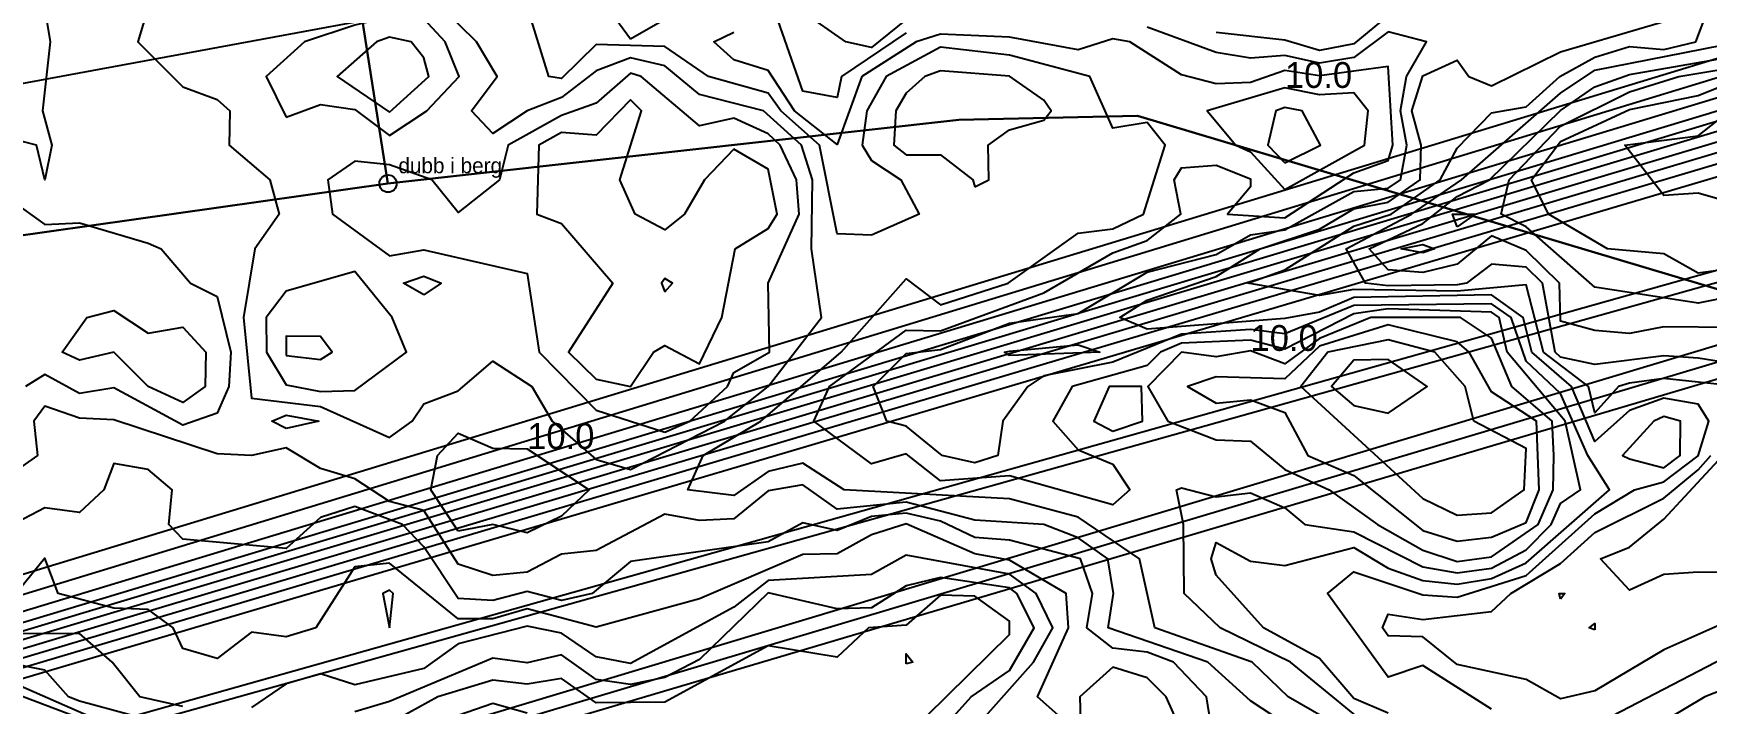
# Model space of a CAD drawing. Header units: metres. Extents: x 304729 to 308942, y 6403920 to 6405836.
# Drawn here: x 305451.3 to 305548.5, y 6404375.6 to 6404414.5 of the extents above; entities that cross this region are included whole.
import ezdxf

# ---------------------------------------------------------------- set-up
doc = ezdxf.new("R2010")
doc.units = ezdxf.units.M
for name, color, linetype in [('GRANSPUNKTER', 1, 'Continuous'), ('HOJDKURVOR_GRUND', 4, 'Continuous'), ('HOJDKURVOR_STOD', 6, 'Continuous'), ('HOJDKURVOR_TEXT', 2, 'Continuous'), ('TOMTER_1945', 1, 'Continuous')]:
    doc.layers.add(name, color=color, linetype=linetype)

msp = doc.modelspace()

# ---------------------------------------------------------------- linework, layer by layer
at = {"layer": 'GRANSPUNKTER'}
msp.add_circle((305471.92, 6404405.78, 11.16), 0.5, dxfattribs=at)
at = {"layer": 'HOJDKURVOR_GRUND'}
for points in [[(305150, 6404356.11, 4), (305680, 6404453.92, 4)], [(305177.56, 6404300, 4.5), (305680, 6404452.91, 4.5)], [(305183.48, 6404300, 5.5), (305680, 6404450.45, 5.5)], [(305184.52, 6404300, 6), (305680, 6404449.51, 6)], [(305185.3, 6404300, 6.5), (305680, 6404448.8, 6.5)], [(305186.1, 6404300, 7), (305680, 6404448.09, 7)], [(305188.09, 6404300, 8), (305680, 6404446.62, 8)], [(305189.2, 6404300, 8.5), (305680, 6404445.85, 8.5)], [(305190.23, 6404300, 9), (305680, 6404444.94, 9)], [(305191.03, 6404300, 9.5), (305680, 6404437.63, 9.5)], [(305228.37, 6404300, 10.5), (305680, 6404435.79, 10.5)], [(305229.3, 6404300, 11), (305680, 6404434.51, 11)], [(305230.17, 6404300, 11.5), (305680, 6404433.23, 11.5)], [(305458, 6404416, 10.5), (305457.4, 6404414, 10.5), (305460, 6404411.4, 10.5), (305462, 6404410.66, 10.5), (305462.73, 6404410, 10.5), (305462.69, 6404408, 10.5), (305465.06, 6404406, 10.5), (305465.6, 6404404, 10.5), (305464.18, 6404402, 10.5), (305463.52, 6404398, 10.5), (305464, 6404393.33, 10.5), (305468, 6404392.85, 10.5), (305472, 6404391.05, 10.5), (305473.33, 6404392, 10.5), (305474, 6404393, 10.5), (305476, 6404393.76, 10.5), (305478, 6404395.47, 10.5), (305480.27, 6404394, 10.5), (305481.45, 6404392, 10.5), (305484, 6404389.77, 10.5)], [(305466, 6404409.64, 11), (305468, 6404410.36, 11), (305470, 6404410.08, 11), (305472, 6404408.57, 11), (305474.17, 6404410, 11), (305476.04, 6404412, 11), (305475.23, 6404414, 11), (305474, 6404415.34, 11), (305472, 6404415.43, 11), (305470, 6404414.98, 11), (305467.06, 6404414, 11), (305464.84, 6404412, 11), (305466, 6404409.64, 11)], [(305484, 6404389.77, 10.5), (305486, 6404389.19, 10.5), (305491.46, 6404392, 10.5), (305494, 6404394, 10.5), (305497.08, 6404398, 10.5), (305496.51, 6404402, 10.5), (305496.56, 6404406, 10.5), (305495.93, 6404408, 10.5), (305493.72, 6404410, 10.5), (305490, 6404410.94, 10.5), (305488, 6404412.61, 10.5), (305486, 6404413.07, 10.5), (305484, 6404412.33, 10.5), (305482, 6404410.78, 10.5), (305480, 6404410, 10.5), (305478, 6404408.69, 10.5), (305476.76, 6404410, 10.5), (305478.26, 6404412, 10.5), (305477.05, 6404414, 10.5), (305475.02, 6404416, 10.5)], [(305502, 6404414.53, 9), (305498.26, 6404412, 9), (305498, 6404410.78, 9), (305496, 6404411.14, 9), (305494.31, 6404416, 9)], [(305502, 6404415.31, 8.5), (305500, 6404413.68, 8.5), (305498.5, 6404414, 8.5), (305496, 6404415.75, 8.5)], [(305530, 6404415.54, 8.5), (305528, 6404413.89, 8.5), (305526, 6404413.5, 8.5), (305524, 6404414.11, 8.5), (305520, 6404414.54, 8.5)], [(305550.36, 6404394, 8), (305546, 6404394.47, 8), (305544, 6404394.2, 8), (305543.36, 6404394, 8), (305542, 6404392.48, 8), (305541.62, 6404394, 8), (305539.01, 6404396, 8), (305538, 6404399.9, 8), (305534, 6404399.53, 8), (305528, 6404399.64, 8), (305526, 6404399.29, 8), (305521.84, 6404400, 8), (305524, 6404400.78, 8), (305528, 6404403.31, 8), (305530.16, 6404404, 8), (305533.02, 6404406, 8), (305534, 6404407.83, 8), (305536, 6404409.88, 8), (305538, 6404410.24, 8), (305539.96, 6404412, 8), (305542, 6404413.12, 8), (305544, 6404413.73, 8), (305546, 6404413.57, 8), (305547.85, 6404414, 8), (305548.62, 6404416, 8)], [(305530, 6404373.36, 9.5), (305524.32, 6404378, 9.5), (305520.23, 6404380, 9.5), (305518.14, 6404382, 9.5), (305518.1, 6404386, 9.5), (305517.71, 6404388, 9.5), (305518, 6404388.13, 9.5), (305520, 6404387.6, 9.5), (305522, 6404387.83, 9.5), (305524, 6404386.96, 9.5), (305525.16, 6404386, 9.5), (305528, 6404385.57, 9.5), (305532, 6404383.55, 9.5), (305534, 6404383.2, 9.5), (305536, 6404383.47, 9.5), (305538, 6404384.52, 9.5), (305539.45, 6404386, 9.5), (305540, 6404387.21, 9.5), (305541.17, 6404388, 9.5), (305540.28, 6404392, 9.5), (305536.91, 6404396, 9.5), (305536.43, 6404398, 9.5), (305536, 6404398.31, 9.5), (305530, 6404398.51, 9.5), (305528, 6404398.23, 9.5), (305524, 6404396.18, 9.5), (305522, 6404396.69, 9.5), (305518, 6404396.52, 9.5), (305516.77, 6404396, 9.5), (305516, 6404395.22, 9.5), (305511.64, 6404394, 9.5), (305510.52, 6404392, 9.5), (305512, 6404390.34, 9.5), (305514, 6404389.5, 9.5), (305515, 6404388, 9.5), (305514, 6404387.14, 9.5), (305508, 6404388.82, 9.5), (305504, 6404388.54, 9.5), (305502, 6404390.1, 9.5), (305500, 6404389.52, 9.5), (305496.64, 6404392, 9.5), (305497.55, 6404394, 9.5), (305502, 6404397.27, 9.5), (305504, 6404397.23, 9.5), (305510, 6404399.45, 9.5), (305514, 6404401.76, 9.5), (305516, 6404402.47, 9.5), (305517.96, 6404404, 9.5), (305517.57, 6404406, 9.5), (305518, 6404406.7, 9.5), (305520, 6404406.85, 9.5), (305522, 6404406.06, 9.5), (305522, 6404405.6, 9.5), (305520.67, 6404404, 9.5), (305524, 6404403.79, 9.5), (305528, 6404406.4, 9.5), (305530, 6404407.11, 9.5), (305530.26, 6404408, 9.5), (305530, 6404412.57, 9.5), (305526, 6404412.04, 9.5), (305524, 6404412.35, 9.5), (305522, 6404411.65, 9.5), (305520, 6404411.56, 9.5), (305518, 6404412.09, 9.5), (305515, 6404414, 9.5), (305514, 6404414.17, 9.5), (305512, 6404413.55, 9.5), (305508, 6404414.28, 9.5), (305504, 6404414.45, 9.5), (305502.58, 6404414, 9.5), (305499.44, 6404412, 9.5), (305498, 6404408.05, 9.5), (305495.53, 6404410, 9.5), (305494, 6404412.35, 9.5), (305492, 6404412.97, 9.5), (305490.83, 6404414, 9.5), (305492, 6404414.57, 9.5)], [(305530, 6404375.05, 9), (305528, 6404375.9, 9), (305526, 6404378.23, 9), (305522.75, 6404380, 9), (305520, 6404383.05, 9), (305519.71, 6404384, 9), (305520, 6404384.95, 9), (305522, 6404383.87, 9), (305524, 6404383.62, 9), (305528, 6404384.67, 9), (305530, 6404383.47, 9), (305532, 6404382.75, 9), (305534, 6404382.54, 9), (305536, 6404382.87, 9), (305538, 6404383.77, 9), (305542.85, 6404388, 9), (305541.58, 6404390, 9), (305540, 6404393.6, 9), (305538, 6404395.47, 9), (305537.13, 6404398, 9), (305536, 6404398.81, 9), (305528, 6404398.7, 9), (305524, 6404397.07, 9), (305522, 6404397.31, 9), (305518, 6404397.04, 9), (305514, 6404395.42, 9), (305510, 6404394.63, 9), (305509.07, 6404394, 9), (305507.62, 6404392, 9), (305507.33, 6404390, 9), (305506, 6404389.58, 9), (305504.1, 6404390, 9), (305502, 6404391.71, 9), (305500.88, 6404392, 9), (305500.08, 6404394, 9), (305502, 6404395.92, 9), (305504, 6404396.15, 9), (305508, 6404397.68, 9), (305512, 6404398.24, 9), (305516, 6404400.64, 9), (305520, 6404401.67, 9), (305522, 6404402.8, 9), (305524, 6404403.09, 9), (305528, 6404405.32, 9), (305530, 6404405.51, 9), (305530.7, 6404406, 9), (305531.08, 6404408, 9), (305530.71, 6404410, 9), (305531.06, 6404412, 9), (305532.22, 6404414, 9), (305530, 6404414.58, 9), (305528, 6404413.1, 9), (305526, 6404412.77, 9), (305524, 6404413.22, 9), (305522, 6404413.05, 9), (305520, 6404413.38, 9), (305516, 6404414.86, 9)], [(305536, 6404375.28, 8.5), (305532, 6404377.81, 8.5), (305530, 6404377.13, 8.5), (305526.48, 6404382, 8.5), (305528, 6404383.26, 8.5), (305532, 6404381.91, 8.5), (305534, 6404381.78, 8.5), (305538, 6404383.04, 8.5), (305542, 6404386.61, 8.5), (305544.29, 6404388, 8.5), (305546, 6404388.48, 8.5), (305548, 6404389.98, 8.5), (305548.62, 6404392, 8.5), (305548, 6404392.99, 8.5), (305546, 6404393.33, 8.5), (305544, 6404392.61, 8.5), (305542, 6404390.81, 8.5), (305540.63, 6404394, 8.5), (305538.34, 6404396, 8.5), (305537.83, 6404398, 8.5), (305536, 6404399.32, 8.5), (305528, 6404399.17, 8.5), (305526, 6404398.31, 8.5), (305524, 6404397.96, 8.5), (305516, 6404397.34, 8.5), (305514.42, 6404398, 8.5), (305516, 6404399.01, 8.5), (305520, 6404400.38, 8.5), (305522.56, 6404402, 8.5), (305526, 6404403.13, 8.5), (305528, 6404404.32, 8.5), (305530, 6404404.7, 8.5), (305531.86, 6404406, 8.5), (305531.9, 6404408, 8.5), (305531.37, 6404410, 8.5), (305532, 6404412.04, 8.5), (305534, 6404412.95, 8.5), (305534.67, 6404412, 8.5), (305536, 6404411.45, 8.5), (305540, 6404413.42, 8.5), (305546, 6404415.18, 8.5)], [(305472, 6404409.92, 11.5), (305474.28, 6404412, 11.5), (305474, 6404413.07, 11.5), (305473.26, 6404414, 11.5), (305472, 6404414.28, 11.5), (305471.25, 6404414, 11.5), (305468.97, 6404412, 11.5), (305472, 6404409.92, 11.5)], [(305550, 6404397.42, 7), (305546, 6404397.47, 7), (305544, 6404397.08, 7), (305542, 6404397.25, 7), (305540, 6404397.8, 7), (305539.94, 6404400, 7), (305538, 6404401.9, 7), (305536, 6404402.75, 7), (305534, 6404401.1, 7), (305532, 6404400.62, 7), (305530, 6404400.78, 7), (305528.89, 6404402, 7), (305532, 6404403.46, 7), (305534, 6404405.03, 7), (305535.87, 6404406, 7), (305540, 6404410.02, 7), (305542, 6404411.4, 7), (305544, 6404412.11, 7), (305550, 6404413.16, 7)], [(305550, 6404399.25, 6.5), (305548, 6404398.85, 6.5), (305542, 6404399.76, 6.5), (305538, 6404403.27, 6.5), (305536.56, 6404404, 6.5), (305537.02, 6404406, 6.5), (305540, 6404409.12, 6.5), (305544, 6404411.11, 6.5), (305546.87, 6404412, 6.5), (305550, 6404412.51, 6.5)], [(305550, 6404400.86, 6), (305548, 6404400.58, 6), (305546, 6404401.71, 6), (305542.73, 6404402, 6), (305539.3, 6404404, 6), (305538.31, 6404406, 6), (305540, 6404408.22, 6), (305544, 6404410.08, 6), (305548, 6404410.9, 6), (305552, 6404412.5, 6)], [(305488, 6404391.35, 11), (305489.45, 6404392, 11), (305491.64, 6404394, 11), (305492, 6404394.82, 11), (305494.07, 6404396, 11), (305494, 6404400, 11), (305495.79, 6404404, 11), (305495.64, 6404406, 11), (305494.69, 6404408, 11), (305494, 6404408.67, 11), (305492, 6404409.57, 11), (305490, 6404409.14, 11), (305486.61, 6404412, 11), (305486, 6404412.18, 11), (305484, 6404410.44, 11), (305482, 6404409.73, 11), (305478.89, 6404408, 11), (305478.4, 6404406, 11), (305476, 6404404.1, 11), (305474.46, 6404406, 11), (305472, 6404406.86, 11), (305470, 6404407.09, 11), (305468.43, 6404406, 11), (305468.7, 6404404, 11), (305472, 6404401.58, 11), (305474, 6404401.94, 11), (305480, 6404400.57, 11), (305480.7, 6404396, 11), (305484, 6404392.63, 11), (305488, 6404391.35, 11)], [(305506, 6404405.6, 10.5), (305506.8, 6404406, 10.5), (305506.77, 6404408, 10.5), (305508, 6404408.89, 10.5), (305510, 6404409.46, 10.5), (305510.42, 6404410, 10.5), (305510, 6404410.62, 10.5), (305508, 6404412.02, 10.5), (305504, 6404412.33, 10.5), (305503.08, 6404412, 10.5), (305502, 6404411.03, 10.5), (305501.4, 6404410, 10.5), (305501.28, 6404408, 10.5), (305502, 6404407.44, 10.5), (305504, 6404407.45, 10.5), (305505.87, 6404406, 10.5), (305506, 6404405.6, 10.5)], [(305484, 6404394.44, 11.5), (305486, 6404394, 11.5), (305487.33, 6404396, 11.5), (305488, 6404396.38, 11.5), (305490, 6404395.33, 11.5), (305491.31, 6404398, 11.5), (305492.07, 6404402, 11.5), (305494, 6404403.17, 11.5), (305494.51, 6404404, 11.5), (305494, 6404406.62, 11.5), (305492, 6404407.77, 11.5), (305490.3, 6404406, 11.5), (305489.14, 6404404, 11.5), (305488, 6404403.09, 11.5), (305486.26, 6404404, 11.5), (305485.38, 6404406, 11.5), (305486.63, 6404410, 11.5), (305486, 6404410.64, 11.5), (305484, 6404408.58, 11.5), (305482, 6404408.75, 11.5), (305480.67, 6404408, 11.5), (305480.55, 6404404, 11.5), (305482, 6404403.47, 11.5), (305484.97, 6404400, 11.5), (305482.39, 6404396, 11.5), (305484, 6404394.44, 11.5)], [(305524, 6404406.99, 10.5), (305526.06, 6404408, 10.5), (305525, 6404410, 10.5), (305524, 6404410.2, 10.5), (305523.47, 6404410, 10.5), (305523.01, 6404408, 10.5), (305524, 6404406.99, 10.5)], [(305550, 6404404.64, 5.5), (305548, 6404405.22, 5.5), (305546, 6404405.09, 5.5), (305543.73, 6404408, 5.5), (305548, 6404408.56, 5.5), (305549.84, 6404410, 5.5)], [(305534, 6404403.27, 6.5), (305533.73, 6404404, 6.5), (305535.05, 6404404, 6.5), (305534, 6404403.27, 6.5)], [(305532, 6404401.77, 6.5), (305530.75, 6404402, 6.5), (305532, 6404402.24, 6.5), (305532.69, 6404402, 6.5), (305532, 6404401.77, 6.5)], [(305468, 6404393.72, 11), (305470, 6404393.78, 11), (305473, 6404396, 11), (305472.15, 6404398, 11), (305470, 6404400.67, 11), (305466, 6404399.54, 11), (305464.84, 6404398, 11), (305464.87, 6404396, 11), (305466, 6404394.1, 11), (305468, 6404393.72, 11)], [(305474, 6404399.33, 10.5), (305472.82, 6404400, 10.5), (305474, 6404400.4, 10.5), (305475, 6404400, 10.5), (305474, 6404399.33, 10.5)], [(305488, 6404399.5, 12), (305488.44, 6404400, 12), (305488, 6404400.27, 12), (305487.79, 6404400, 12), (305488, 6404399.5, 12)], [(305458, 6404394, 9.5), (305456, 6404396, 9.5), (305454, 6404395.53, 9.5), (305453, 6404396, 9.5), (305454.43, 6404398, 9.5), (305456, 6404398.42, 9.5), (305458, 6404397.1, 9.5), (305460, 6404397.45, 9.5), (305461.33, 6404396, 9.5), (305461.3, 6404394, 9.5), (305460, 6404393.07, 9.5), (305458, 6404394, 9.5)], [(305476, 6404398, 10.5), (305476, 6404398, 10.5)], [(305466, 6404395.8, 11.5), (305468, 6404395.58, 11.5), (305468.67, 6404396, 11.5), (305468, 6404396.9, 11.5), (305466, 6404396.92, 11.5), (305466, 6404395.8, 11.5)], [(305532, 6404385.64, 10.5), (305534, 6404385.04, 10.5), (305536, 6404385.26, 10.5), (305538, 6404386.12, 10.5), (305538.77, 6404388, 10.5), (305538.61, 6404392, 10.5), (305536, 6404393.7, 10.5), (305534.7, 6404396, 10.5), (305534, 6404396.59, 10.5), (305530, 6404397.58, 10.5), (305526, 6404396.34, 10.5), (305524, 6404394.46, 10.5), (305520, 6404394.56, 10.5), (305518.34, 6404394, 10.5), (305520, 6404393.04, 10.5), (305522, 6404393.24, 10.5), (305524, 6404392.5, 10.5), (305525.33, 6404390, 10.5), (305528, 6404388.84, 10.5), (305532, 6404385.64, 10.5)], [(305508, 6404395.81, 8.5), (305507.71, 6404396, 8.5), (305508, 6404396.06, 8.5), (305512, 6404396.42, 8.5), (305513.26, 6404396, 8.5), (305508, 6404395.81, 8.5)], [(305532, 6404387.51, 11), (305534, 6404386.53, 11), (305536, 6404386.67, 11), (305537.89, 6404388, 11), (305538, 6404390.4, 11), (305534.97, 6404392, 11), (305534.47, 6404394, 11), (305532.7, 6404396, 11), (305530, 6404396.71, 11), (305526.49, 6404396, 11), (305524.92, 6404394, 11), (305532, 6404387.51, 11)], [(305528, 6404392.91, 11.5), (305530, 6404392.45, 11.5), (305532.26, 6404394, 11.5), (305530, 6404395.58, 11.5), (305528, 6404395.53, 11.5), (305526.71, 6404394, 11.5), (305528, 6404392.91, 11.5)], [(305526, 6404373.13, 10.5), (305522, 6404375.76, 10.5), (305519.53, 6404378, 10.5), (305513.73, 6404380, 10.5), (305514.04, 6404382, 10.5), (305513.71, 6404384, 10.5), (305512, 6404385.23, 10.5), (305510, 6404386, 10.5), (305506, 6404386.24, 10.5), (305502, 6404387.3, 10.5), (305498, 6404386.88, 10.5), (305496, 6404388.3, 10.5), (305494, 6404387.95, 10.5), (305492, 6404386.32, 10.5), (305490, 6404386.23, 10.5), (305488, 6404386.6, 10.5), (305484, 6404384.49, 10.5), (305482, 6404384.27, 10.5), (305480, 6404383.24, 10.5), (305478, 6404383.03, 10.5), (305476, 6404383.69, 10.5), (305474, 6404386.81, 10.5), (305472, 6404387.33, 10.5), (305470, 6404388.64, 10.5), (305468, 6404389.24, 10.5), (305466, 6404390.44, 10.5), (305464, 6404390, 10.5), (305462, 6404390.09, 10.5), (305456, 6404392.07, 10.5), (305454, 6404392.17, 10.5), (305452, 6404392.86, 10.5), (305451.35, 6404392, 10.5), (305451.56, 6404390, 10.5), (305450, 6404388.89, 10.5)], [(305544, 6404389.8, 9), (305546, 6404389.29, 9), (305546.95, 6404390, 9), (305546.96, 6404392, 9), (305546, 6404392.27, 9), (305545.42, 6404392, 9), (305543.6, 6404390, 9), (305544, 6404389.8, 9)], [(305520, 6404372.5, 11), (305519.44, 6404376, 11), (305517.53, 6404378, 11), (305516, 6404378.58, 11), (305514, 6404378.83, 11), (305512.49, 6404380, 11), (305512.82, 6404382, 11), (305512.13, 6404384, 11), (305508, 6404385.08, 11), (305506, 6404385.25, 11), (305504, 6404386.19, 11), (305502, 6404386.66, 11), (305500, 6404386.46, 11), (305498, 6404385.65, 11), (305496, 6404386.1, 11), (305494, 6404385, 11), (305486, 6404383.85, 11), (305483.77, 6404382, 11), (305482, 6404381.59, 11), (305480, 6404382.11, 11), (305478, 6404381.58, 11), (305476, 6404381.71, 11), (305474, 6404384.71, 11), (305472.75, 6404386, 11), (305470, 6404387.05, 11), (305468, 6404386.4, 11), (305466, 6404384.6, 11), (305460, 6404385.14, 11), (305459.2, 6404386, 11), (305459.39, 6404388, 11), (305458, 6404389.19, 11), (305456, 6404389.54, 11), (305455.41, 6404388, 11), (305454, 6404386.7, 11), (305452, 6404386.97, 11), (305450, 6404385.93, 11)], [(305550, 6404380.5, 8), (305546, 6404378.72, 8), (305542, 6404376.34, 8), (305540, 6404375.88, 8), (305538, 6404377, 8), (305534, 6404377.88, 8), (305532, 6404379.47, 8), (305530, 6404379.53, 8), (305529.67, 6404380, 8), (305530, 6404380.8, 8), (305532, 6404380.49, 8), (305536, 6404380.94, 8), (305537.12, 6404382, 8), (305540, 6404383.73, 8), (305542, 6404385.53, 8), (305546, 6404387.52, 8), (305548, 6404389.17, 8), (305548.72, 6404390, 8)], [(305511.88, 6404374, 11.5), (305509.64, 6404376, 11.5), (305511.44, 6404380, 11.5), (305511.3, 6404382, 11.5), (305508, 6404383.92, 11.5), (305506, 6404384.3, 11.5), (305502, 6404386.03, 11.5), (305500, 6404385.4, 11.5), (305498, 6404384.3, 11.5), (305496, 6404384.25, 11.5), (305490, 6404381.68, 11.5), (305484, 6404380.04, 11.5), (305480, 6404381.1, 11.5), (305478, 6404380.53, 11.5), (305476, 6404380.52, 11.5), (305472, 6404383.75, 11.5), (305470, 6404383.55, 11.5), (305467.73, 6404380, 11.5), (305466, 6404379.48, 11.5), (305464, 6404379.75, 11.5), (305462, 6404378.22, 11.5), (305460, 6404378.8, 11.5), (305459.45, 6404380, 11.5), (305458, 6404381.07, 11.5), (305456, 6404381.14, 11.5), (305452.77, 6404382, 11.5), (305452, 6404384.05, 11.5), (305450.33, 6404382, 11.5)], [(305505.84, 6404374, 12), (305509.39, 6404378, 12), (305510.52, 6404380, 12), (305509.56, 6404382, 12), (305508, 6404383.12, 12), (305502, 6404384.22, 12), (305500, 6404383.09, 12), (305494, 6404382.75, 12), (305492, 6404381.2, 12), (305486, 6404377.93, 12), (305484, 6404378.31, 12), (305482, 6404379.7, 12), (305480, 6404380.1, 12), (305476, 6404379.07, 12), (305474, 6404377.64, 12), (305470, 6404376.69, 12), (305468, 6404377.33, 12), (305466, 6404376.76, 12), (305464, 6404375.38, 12)], [(305472, 6404380, 12), (305472.21, 6404382, 12), (305472, 6404382.19, 12), (305471.62, 6404382, 12), (305472, 6404380, 12)], [(305502, 6404373.71, 13), (305508, 6404379.62, 13), (305508, 6404380.38, 13), (305506, 6404381.84, 13), (305504, 6404381.89, 13), (305502, 6404380.15, 13), (305499.81, 6404380, 13), (305498, 6404378.3, 13), (305494, 6404378.95, 13), (305488, 6404375.68, 13), (305484, 6404375.64, 13), (305482, 6404377.06, 13), (305480, 6404376.74, 13), (305478, 6404376.97, 13), (305474.82, 6404376, 13), (305472, 6404374.46, 13)], [(305460, 6404375.43, 12), (305457.5, 6404376, 12), (305455.9, 6404378, 12), (305454, 6404379.68, 12), (305450, 6404379.66, 12)], [(305502, 6404377.91, 13), (305502, 6404378.5, 13), (305502.4, 6404378, 13), (305502, 6404377.91, 13)], [(305550, 6404378.52, 8.5), (305542, 6404374.35, 8.5)], [(305456, 6404374.24, 13), (305448, 6404377.74, 13)], [(305514, 6404372.15, 11.5), (305516, 6404372.7, 11.5), (305518, 6404374, 11.5), (305517.1, 6404376, 11.5), (305516, 6404377.1, 11.5), (305514, 6404377.71, 11.5), (305512.09, 6404376, 11.5), (305512.15, 6404374, 11.5), (305514, 6404372.15, 11.5)], [(305454, 6404374.76, 13.5), (305448, 6404377.03, 13.5)], [(305550, 6404376.64, 9), (305548.38, 6404376, 9), (305542, 6404372.18, 9)], [(305480, 6404375.05, 13.5), (305478, 6404375.61, 13.5), (305476, 6404374.91, 13.5)]]:
    msp.add_polyline3d(points, dxfattribs=at)
at = {"layer": 'HOJDKURVOR_STOD'}
for points in [[(305181.93, 6404300, 5), (305680, 6404451.86, 5)], [(305187.09, 6404300, 7.5), (305680, 6404447.35, 7.5)], [(305191.84, 6404300, 10), (305680, 6404436.74, 10)], [(305486, 6404414.17, 10), (305488, 6404415.33, 10), (305490, 6404415.33, 10), (305491.46, 6404416, 10), (305491.71, 6404418, 10), (305490, 6404418.76, 10), (305487.94, 6404418, 10), (305484.67, 6404416, 10), (305486, 6404414.17, 10)], [(305451.97, 6404416, 10), (305452.3, 6404414, 10), (305451.85, 6404410, 10), (305452.4, 6404408, 10), (305452, 6404406, 10), (305451.5, 6404408, 10), (305450, 6404408.4, 10)], [(305527.65, 6404374, 10), (305524.18, 6404376, 10), (305522.09, 6404378, 10), (305516.45, 6404380, 10), (305515.55, 6404384, 10), (305512, 6404386.43, 10), (305508, 6404387.48, 10), (305498.4, 6404388, 10), (305496, 6404389.55, 10), (305494, 6404389.08, 10), (305492, 6404387.68, 10), (305489.33, 6404388, 10), (305490.21, 6404390, 10), (305493.57, 6404392, 10), (305498.24, 6404396, 10), (305502, 6404400.25, 10), (305504, 6404398.74, 10), (305507.92, 6404400, 10), (305512, 6404402.91, 10), (305514, 6404403.15, 10), (305515.78, 6404404, 10), (305517.05, 6404408, 10), (305516, 6404409.33, 10), (305514, 6404409, 10), (305512.67, 6404412, 10), (305508, 6404413.24, 10), (305504, 6404413.7, 10), (305500.84, 6404412, 10), (305499.72, 6404410, 10), (305499.46, 6404408, 10), (305500, 6404407.12, 10), (305501.7, 6404406, 10), (305502.76, 6404404, 10), (305500, 6404402.79, 10), (305498, 6404402.86, 10), (305496.98, 6404408, 10), (305494.72, 6404410, 10), (305494, 6404411.02, 10), (305490.52, 6404412, 10), (305488, 6404413.73, 10), (305484, 6404413.85, 10), (305482, 6404411.87, 10), (305481.25, 6404412, 10), (305480, 6404416.05, 10)], [(305552, 6404395.02, 7.5), (305548, 6404395.64, 7.5), (305546, 6404395.79, 7.5), (305542, 6404395.29, 7.5), (305540, 6404395.7, 7.5), (305539.69, 6404396, 7.5), (305538.95, 6404400, 7.5), (305538, 6404400.93, 7.5), (305536, 6404401.1, 7.5), (305534.55, 6404400, 7.5), (305534, 6404399.91, 7.5), (305530, 6404399.85, 7.5), (305528.67, 6404400, 7.5), (305527.55, 6404402, 7.5), (305531.34, 6404404, 7.5), (305534.26, 6404406, 7.5), (305540, 6404411.02, 7.5), (305542, 6404412.37, 7.5), (305550.37, 6404414, 7.5)], [(305524, 6404405.43, 10), (305528.61, 6404408, 10), (305528.84, 6404410, 10), (305528, 6404411.05, 10), (305526, 6404410.93, 10), (305524, 6404411.33, 10), (305519.49, 6404410, 10), (305521.14, 6404408, 10), (305522, 6404407.62, 10), (305524, 6404405.43, 10)], [(305450, 6404404.83, 10), (305452, 6404403.4, 10), (305454, 6404403.5, 10), (305458, 6404402.32, 10), (305458.75, 6404402, 10), (305460.44, 6404400, 10), (305462, 6404399.22, 10), (305462.8, 6404396, 10), (305462.67, 6404394, 10), (305462, 6404392.45, 10), (305460, 6404391.77, 10), (305456, 6404393.93, 10), (305454, 6404393.6, 10), (305452, 6404394.7, 10), (305450.86, 6404394, 10)], [(305534, 6404383.86, 10), (305536, 6404384.13, 10), (305538.7, 6404386, 10), (305539.58, 6404388, 10), (305539.61, 6404390, 10), (305539.51, 6404392, 10), (305537.17, 6404394, 10), (305536, 6404396.81, 10), (305534.19, 6404398, 10), (305528.98, 6404398, 10), (305526, 6404396.79, 10), (305524, 6404395.32, 10), (305522, 6404396.07, 10), (305520, 6404395.72, 10), (305518, 6404396, 10), (305516.04, 6404394, 10), (305517.2, 6404392, 10), (305520, 6404390.91, 10), (305522, 6404390.83, 10), (305524, 6404389.19, 10), (305526.56, 6404388, 10), (305529.37, 6404386, 10), (305532, 6404384.5, 10), (305534, 6404383.86, 10)], [(305514, 6404391.42, 10), (305515.73, 6404392, 10), (305515.67, 6404394, 10), (305513.8, 6404394, 10), (305512.91, 6404392, 10), (305514, 6404391.42, 10)], [(305466, 6404391.56, 10), (305465.17, 6404392, 10), (305466, 6404392.34, 10), (305467.9, 6404392, 10), (305466, 6404391.56, 10)], [(305476, 6404385.62, 10), (305474.41, 6404388, 10), (305474.8, 6404390, 10), (305476, 6404391.29, 10), (305478, 6404390.42, 10), (305480, 6404390.38, 10), (305483.6, 6404388, 10), (305482, 6404386.48, 10), (305480, 6404385.52, 10), (305478, 6404386, 10), (305476, 6404385.62, 10)], [(305554, 6404383.21, 7.5), (305548, 6404383.24, 7.5), (305546, 6404383.1, 7.5), (305544, 6404382.18, 7.5), (305542.33, 6404384, 7.5), (305544, 6404384.68, 7.5), (305546, 6404386.31, 7.5), (305549.43, 6404390, 7.5)], [(305502.18, 6404372, 12.5), (305505.78, 6404376, 12.5), (305508, 6404377.52, 12.5), (305509.44, 6404380, 12.5), (305508.44, 6404382, 12.5), (305508, 6404382.32, 12.5), (305504, 6404382.93, 12.5), (305502, 6404382.43, 12.5), (305500, 6404381.16, 12.5), (305498, 6404381.1, 12.5), (305494, 6404382.04, 12.5), (305490, 6404378.16, 12.5), (305488, 6404377.11, 12.5), (305486, 6404376.72, 12.5), (305484, 6404377.01, 12.5), (305482, 6404378.43, 12.5), (305480, 6404377.98, 12.5), (305478, 6404378.24, 12.5), (305472, 6404375.72, 12.5), (305470, 6404375.12, 12.5)], [(305540, 6404381.67, 7.5), (305539.93, 6404382, 7.5), (305540.25, 6404382, 7.5), (305540, 6404381.67, 7.5)], [(305542, 6404379.88, 7.5), (305541.67, 6404380, 7.5), (305542, 6404380.25, 7.5), (305542, 6404379.88, 7.5)], [(305460, 6404374.13, 12.5), (305454, 6404375.75, 12.5), (305453.37, 6404376, 12.5), (305452, 6404377.54, 12.5), (305449.68, 6404378, 12.5)]]:
    msp.add_polyline3d(points, dxfattribs=at)
at = {"layer": 'TOMTER_1945'}
msp.add_lwpolyline([(305380.455, 6404425.542), (305392.459, 6404430.853), (305408.338, 6404436.284), (305432.006, 6404439.923), (305465.817, 6404444.809), (305515.115, 6404450.693), (305521.327, 6404450.269), (305528.66, 6404449.04), (305543.009, 6404445.072), (305576.753, 6404433.536), (305588.71, 6404429.447), (305614.154, 6404417.664), (305606.121, 6404399.02), (305592.13, 6404390.591), (305578.331, 6404390.935), (305564.592, 6404395.035), (305515.43, 6404409.705), (305505.059, 6404409.487), (305471.916, 6404405.777), (305437.468, 6404400.91), (305407.718, 6404396.208), (305376.365, 6404379.622)], dxfattribs=at)
for points in [[(305471.916, 6404405.777), (305505.059, 6404409.487), (305515.43, 6404409.705), (305564.592, 6404395.035), (305576.753, 6404433.536), (305543.009, 6404445.072), (305528.66, 6404449.04), (305521.327, 6404450.269), (305515.115, 6404450.693), (305465.817, 6404444.809), (305471.916, 6404405.777)], [(305437.468, 6404400.91), (305471.916, 6404405.777), (305465.817, 6404444.809), (305432.006, 6404439.923), (305437.468, 6404400.91)]]:
    msp.add_lwpolyline(points, close=True, dxfattribs=at)

# ---------------------------------------------------------------- texts
at = {"layer": 'GRANSPUNKTER'}
msp.add_text('dubb i berg', height=0.9, dxfattribs=at).set_placement((305472.52, 6404406.38, 11.16))
at = {"layer": 'HOJDKURVOR_TEXT'}
for p in [(305524, 6404411.33, 10), (305522, 6404396.07, 10), (305480, 6404390.38, 10)]:
    msp.add_text('10.0', height=1.5, dxfattribs=at).set_placement(p)

doc.saveas('drawing.dxf')
